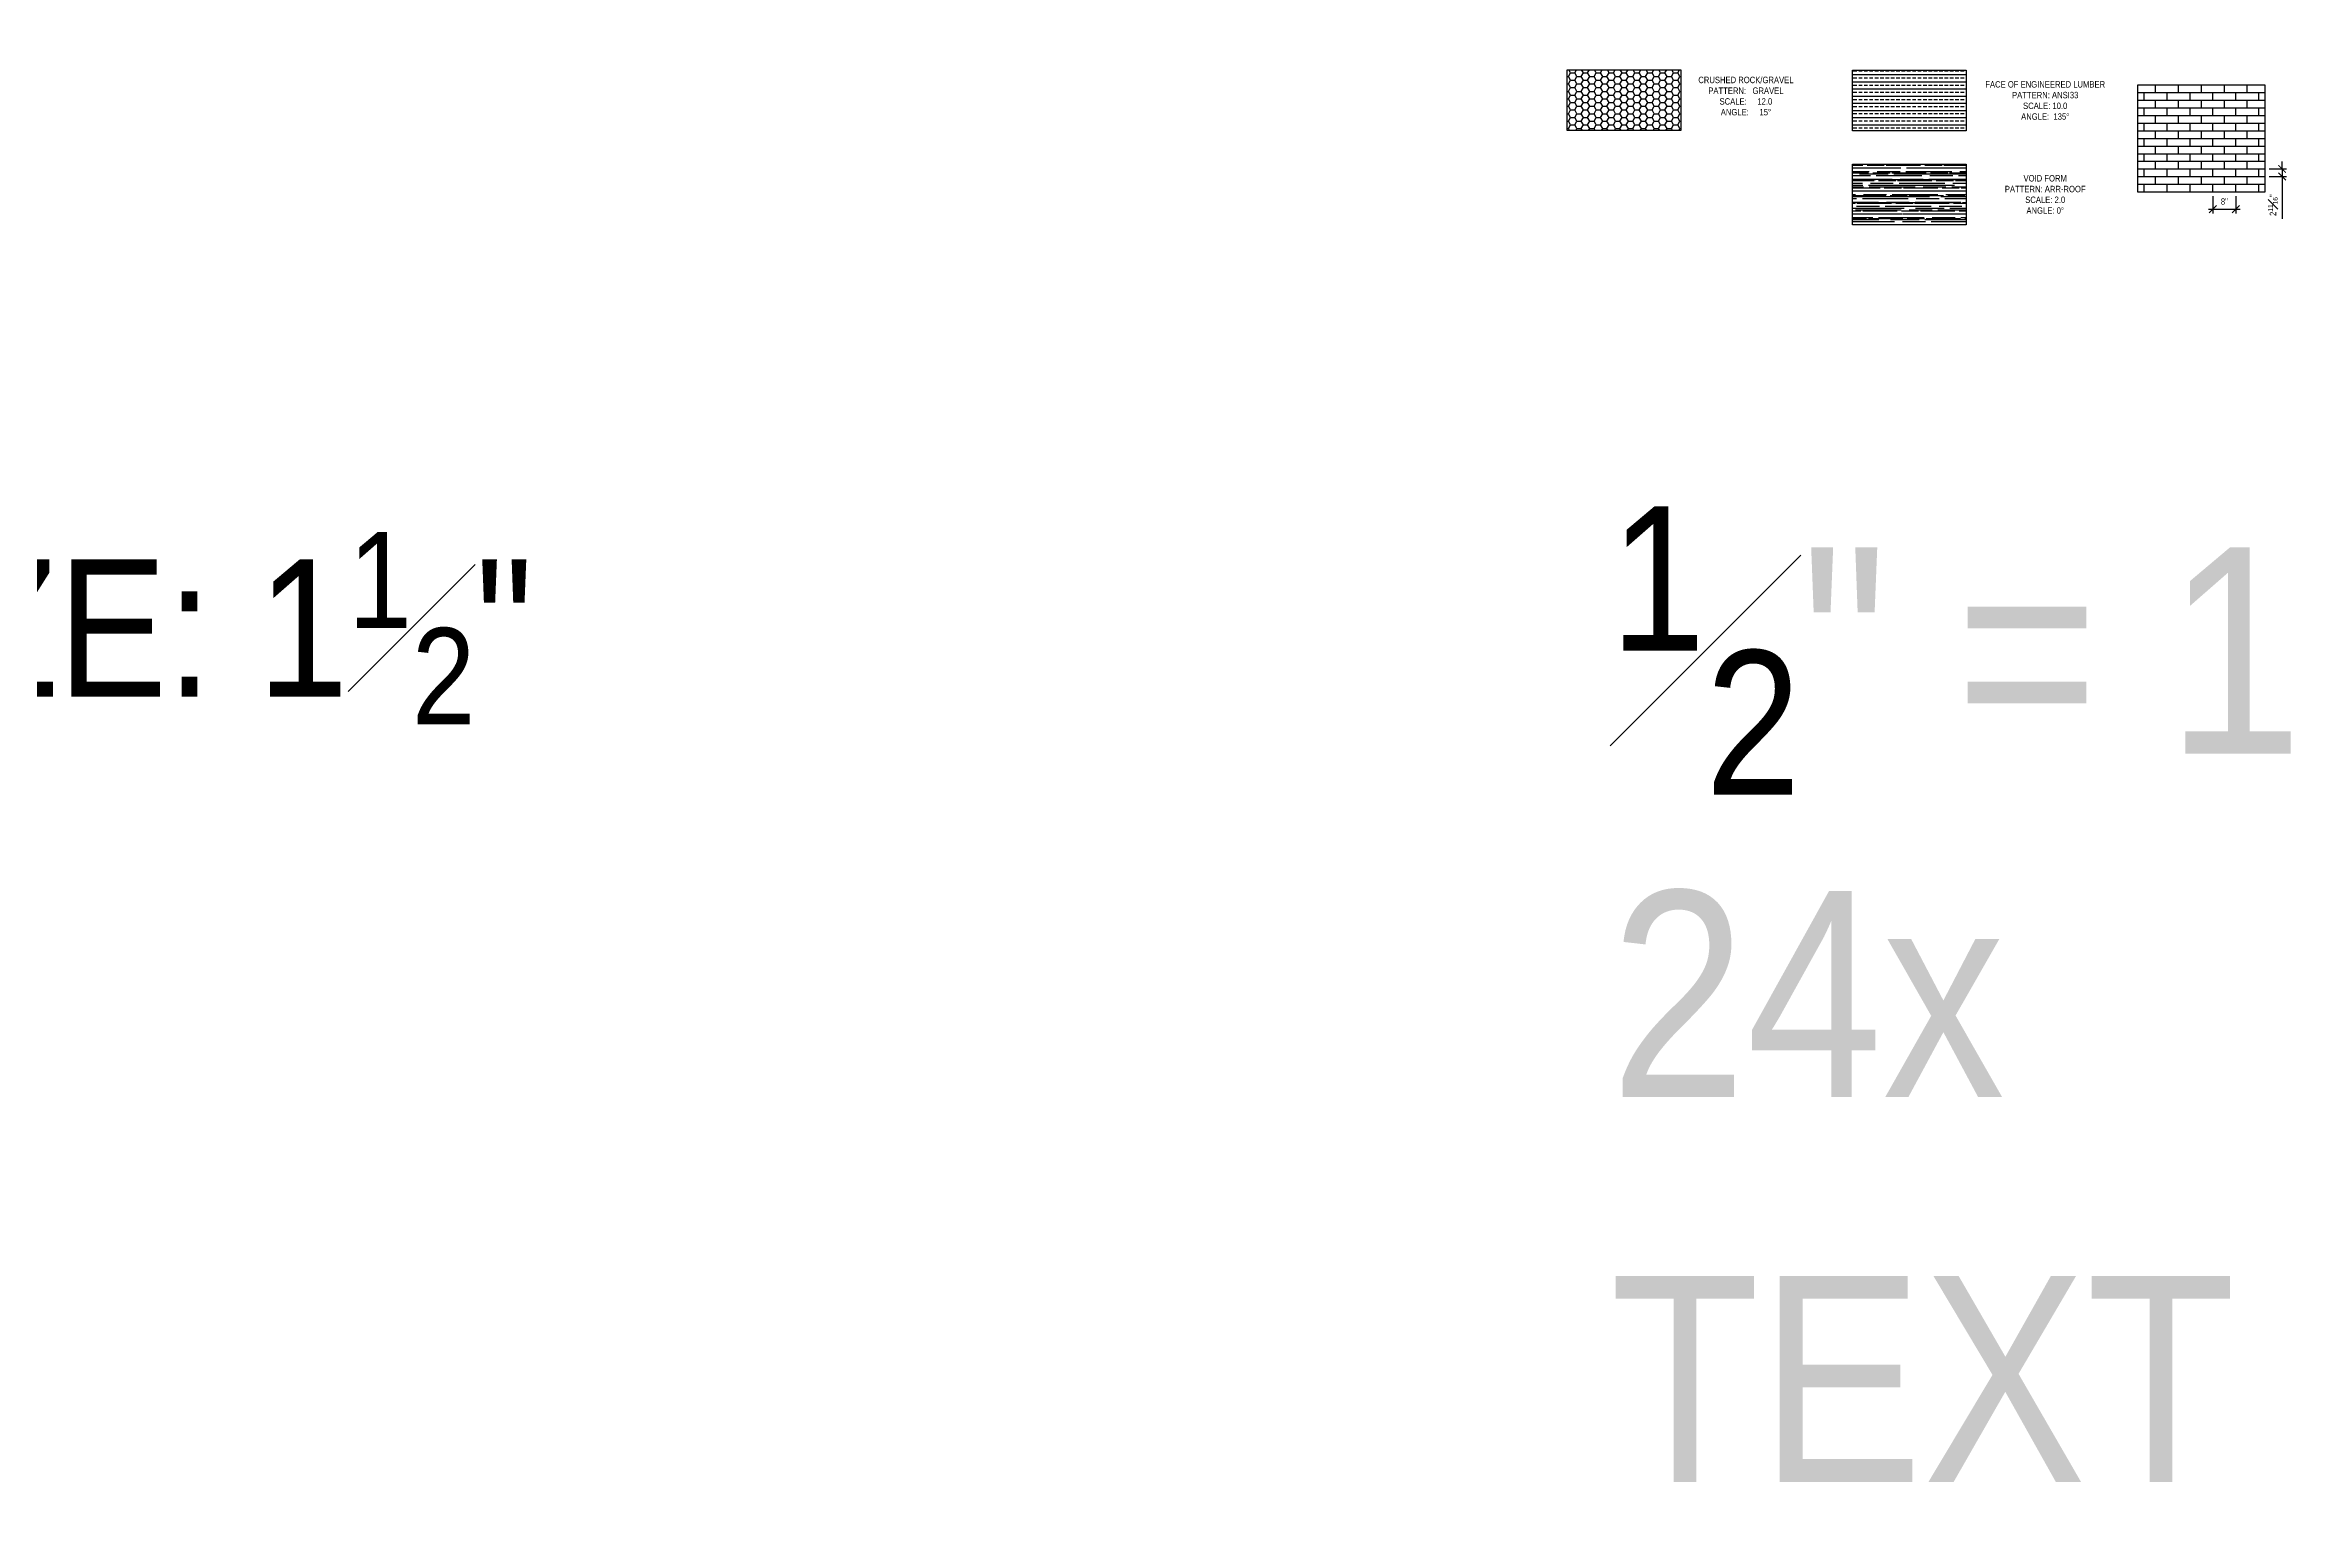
# Model space of a CAD drawing. Header units: inches. Extents: x -2661 to 42767, y -1222 to 9099.
# Drawn here: x 10487 to 11270, y 768 to 1285 of the extents above; entities that cross this region are included whole.
import ezdxf

# ---------------------------------------------------------------- set-up
doc = ezdxf.new("R2010")
doc.units = ezdxf.units.IN
doc.header["$LTSCALE"] = 12
doc.header["$MEASUREMENT"] = 0
doc.header["$PDMODE"] = 3
doc.layers.get('0').update_dxf_attribs({"linetype": 'CONTINUOUS'})
doc.layers.get('DefPoints').update_dxf_attribs({"color": 251, "linetype": 'CONTINUOUS'})
doc.layers.add('S-ANNO-DIMS', color=2, linetype='CONTINUOUS')
doc.layers.add('S-ANNO-NOTE', color=4, linetype='CONTINUOUS')
doc.layers.add('S-ANNO-NONPLOT', color=253, linetype='CONTINUOUS', plot=False, transparency=0.5)
doc.layers.add('S-HATCH-SOIL', color=7, linetype='CONTINUOUS', true_color=0x8f8f8f, transparency=0.8)
doc.layers.add('S-HATCH1', color=1, linetype='CONTINUOUS', transparency=0.5)
doc.styles.add('Arial', font='arial.ttf', dxfattribs={"width": 0.85})
doc.dimstyles.new('DIM-24_Se', dxfattribs={"dimscale": 24, "dimtxt": 0.09375, "dimasz": 0.109375, "dimexe": 0.0625, "dimexo": 0.0625, "dimgap": 0.0625, "dimtad": 1, "dimdec": 4, "dimzin": 11, "dimdsep": 46, "dimlunit": 4, "dimtxsty": 'Arial', "dimblk": 'ARCHTICK', "dimcen": 0.125, "dimdle": 0.0625, "dimclrd": 256, "dimclre": 256, "dimclrt": 4, "dimadec": 0, "dimazin": 0, "dimtfac": 0.75, "dimtdec": 4, "dimtmove": 0, "dimatfit": 3, "dimfxl": 1, "dimfrac": 1, "dimtolj": 1, "dimtzin": 0, "dimarcsym": 0})

# ---------------------------------------------------------------- blocks, each defined once
blk = doc.blocks.new('_ARCHTICK')
at = {"color": 0, "linetype": 'ByBlock', "const_width": 0.15}
blk.add_lwpolyline([(-0.5, -0.5), (0.5, 0.5)], dxfattribs=at)
blk = doc.blocks.new('*D745')
at = {"layer": 'DefPoints', "color": 0, "transparency": 16777216}
for p in [(11244.22, 1233.48), (11252.22, 1233.48), (11252.22, 1227.43)]:
    blk.add_point(p, dxfattribs=at)
at = {"layer": 'S-ANNO-DIMS', "lineweight": -2, "transparency": 16777216}
for p, q in [((11244.22, 1231.98), (11244.22, 1225.93)), ((11252.22, 1231.98), (11252.22, 1225.93)), ((11242.72, 1227.43), (11253.72, 1227.43))]:
    blk.add_line(p, q, dxfattribs=at)
at = {"layer": 'S-ANNO-DIMS', "lineweight": -2, "transparency": 16777216, "xscale": 2.625, "yscale": 2.625, "zscale": 2.625, "rotation": 180}
blk.add_blockref('_ARCHTICK', (11244.22, 1227.43), dxfattribs=at)
at = {"layer": 'S-ANNO-DIMS', "lineweight": -2, "transparency": 16777216, "xscale": 2.625, "yscale": 2.625, "zscale": 2.625}
blk.add_blockref('_ARCHTICK', (11252.22, 1227.43), dxfattribs=at)
at = {"layer": 'S-ANNO-DIMS', "color": 4, "transparency": 16777216, "insert": (11248.22, 1230.08), "char_height": 2.25, "attachment_point": 5, "style": 'Arial'}
blk.add_mtext('\\A1;8"', dxfattribs=at)
blk = doc.blocks.new('*D746')
at = {"layer": 'DefPoints', "color": 0, "transparency": 16777216}
for p in [(11262.41, 1241.48), (11262.41, 1238.81), (11268.41, 1238.81)]:
    blk.add_point(p, dxfattribs=at)
at = {"layer": 'S-ANNO-DIMS', "lineweight": -2, "transparency": 16777216}
for p, q in [((11263.91, 1241.48), (11269.91, 1241.48)), ((11263.91, 1238.81), (11269.91, 1238.81)), ((11268.41, 1241.48), (11268.41, 1244.1)), ((11268.41, 1241.48), (11268.41, 1238.81)), ((11268.41, 1238.81), (11268.41, 1224.11))]:
    blk.add_line(p, q, dxfattribs=at)
at = {"layer": 'S-ANNO-DIMS', "lineweight": -2, "transparency": 16777216, "xscale": 2.625, "yscale": 2.625, "zscale": 2.625}
for p, rotation in [((11268.41, 1241.48), 270), ((11268.41, 1238.81), 90)]:
    blk.add_blockref('_ARCHTICK', p, dxfattribs=dict(at, rotation=rotation))
at = {"layer": 'S-ANNO-DIMS', "color": 4, "transparency": 16777216, "insert": (11265.2, 1228.84), "char_height": 2.25, "attachment_point": 5, "rotation": 90, "style": 'Arial'}
blk.add_mtext('\\A1;2{\\H0.75x;\\S11#16;}"', dxfattribs=at)

msp = doc.modelspace()

# ---------------------------------------------------------------- hatches: boundary and pattern name
at = {"layer": 'S-HATCH-SOIL'}
h = msp.add_hatch(dxfattribs=at)
h.set_pattern_fill('HONEY', color=256, scale=12, style=0)
h.set_pattern_definition([(0, (3801.8077, -1756.8737), (2.25, 1.2990381), [1.5, -3]), (120, (3801.8077, -1756.8737), (-2.25, 1.2990381), [1.5, -3]), (60, (3801.8077, -1756.8737), (4e-16, 2.59807621), [-3, 1.5])])
h.paths.add_polyline_path([(11018.67082, 1276.12531), (11058.34863, 1276.12531), (11058.34863, 1254.86204), (11018.67082, 1254.86204)])
at = {"layer": 'S-HATCH1'}
h = msp.add_hatch(dxfattribs=at)
h.set_pattern_fill('ANSI33', color=252, scale=10, angle=135, style=0)
h.set_pattern_definition([(180, (3977.3543, -1855.5656), (-4e-16, -2.5), []), (180, (3976.1043, -1854.3156), (-4e-16, -2.5), [1.25, -0.625])])
h.paths.add_polyline_path([(11118.34863, 1276.03852), (11158.02643, 1276.03852), (11158.02643, 1254.77524), (11118.34863, 1254.77524)])
at = {"layer": 'S-HATCH1', "ltscale": 0.75}
h = msp.add_hatch(dxfattribs=at)
h.set_pattern_fill('AR-BRSTD', color=256, style=0)
h.set_pattern_definition([(0, (11240.2195, 1252.1471), (0, 2.667), []), (90, (11240.2195, 1252.147), (-4, 2.667), [2.667, -2.667])])
h.paths.add_polyline_path([(11218.02643, 1270.867), (11262.41248, 1270.867), (11262.41248, 1233.42728), (11218.02643, 1233.42728)])
at = {"layer": 'S-HATCH1'}
h = msp.add_hatch(dxfattribs=at)
h.set_pattern_fill('AR-RROOF', color=256, scale=2, style=0)
h.set_pattern_definition([(0, (7651.965, -5674.184), (4.4, 2), [30, -4, 10, -2]), (0, (7654.625, -5673.184), (-2, 2.66), [6, -0.66, 12, -1.5]), (0, (7652.965, -5672.4841), (10.4, 1.34), [16, -2.8, 8, -2])])
h.paths.add_polyline_path([(11118.34863, 1243.21355), (11158.02643, 1243.21355), (11158.02643, 1221.95028), (11118.34863, 1221.95028)])

# ---------------------------------------------------------------- linework, layer by layer
at = {"layer": 'S-ANNO-NONPLOT', "linetype": 'ByBlock'}
for points in [[(11018.67082, 1276.12531), (11058.34863, 1276.12531), (11058.34863, 1254.86204), (11018.67082, 1254.86204)], [(11118.34863, 1276.03852), (11158.02643, 1276.03852), (11158.02643, 1254.77524), (11118.34863, 1254.77524)], [(11218.02643, 1270.867), (11262.41248, 1270.867), (11262.41248, 1233.42728), (11218.02643, 1233.42728)], [(11118.34863, 1243.21355), (11158.02643, 1243.21355), (11158.02643, 1221.95028), (11118.34863, 1221.95028)]]:
    msp.add_lwpolyline(points, close=True, dxfattribs=at)

# ---------------------------------------------------------------- texts
at = {"layer": 'S-ANNO-NOTE', "style": 'Arial'}
for s, insert, char_height, width, attachment_point in [('\\A1;{\\H0.7x;\\S3#4;\\H1.42857x;"} = 1\'-0"\\P16x\\PTEXT SIZE: 1{\\H0.7x;\\S1#2;}"', (10241.35945, 1284.34273), 48, 767.7419502, 1), ('CRUSHED ROCK/GRAVEL\\PPATTERN:   GRAVEL \\PSCALE:     12.0\\PANGLE:     15%%D', (11081.08397, 1266.93789), 2.25, 58.8453495, 5), ('FACE OF ENGINEERED LUMBER\\PPATTERN:^IANSI33 \\PSCALE:^I10.0\\PANGLE: ^I135°', (11185.63706, 1265.40688), 2.25, 58.8453495, 5), ('VOID FORM\\PPATTERN:^IARR-ROOF \\PSCALE:^I2.0\\PANGLE:^I0°', (11185.63706, 1232.58191), 2.25, 58.8453495, 5), ('\\A1;{\\H0.7x;\\S1#2;}" = 1\'-0"\\P24x\\PTEXT SIZE: 2{\\H0.7x;\\S1#4;}"', (11033.69492, 1123.65123), 72, 1151.6129253, 1)]:
    msp.add_mtext(s, dxfattribs=dict(at, insert=insert, char_height=char_height, width=width, attachment_point=attachment_point))

# ---------------------------------------------------------------- dimensions: what is measured, and where the dimension line sits
at = {"layer": 'S-ANNO-DIMS'}
for base, p1, p2, angle, picture, middle in [((11268.41248, 1238.81214), (11262.41248, 1241.47914), (11262.41248, 1238.81214), 90, '*D746', (11265.20369, 1228.8368)), ((11252.21946, 1227.42728), (11244.21946, 1233.47814), (11252.21946, 1233.47814), 180, '*D745', (11248.21946, 1230.07607))]:
    dim = msp.add_linear_dim(base=base, p1=p1, p2=p2, angle=angle, dimstyle='DIM-24_Se', dxfattribs=at)
    dim.commit()
    dim.dimension.update_dxf_attribs({"geometry": picture, "text_midpoint": middle})

doc.saveas('drawing.dxf')
